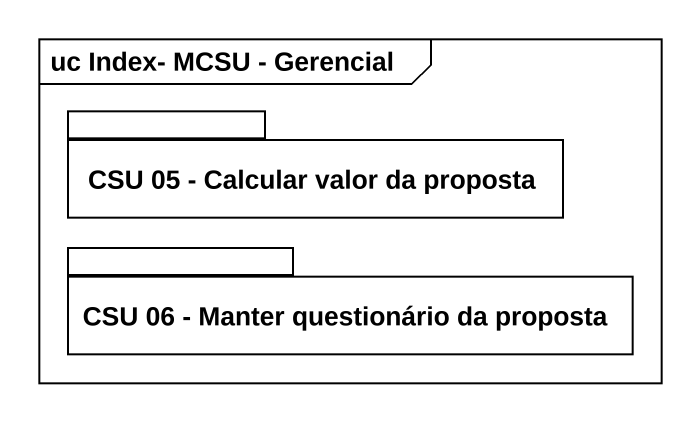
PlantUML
@startuml
mainframe uc Index- MCSU - Gerencial
package "CSU 05 - Calcular valor da proposta" as CSU_05_Calcular_valor_da {
}
package "CSU 06 - Manter questionário da proposta" as CSU_06_Manter_questionário {
}
@enduml
